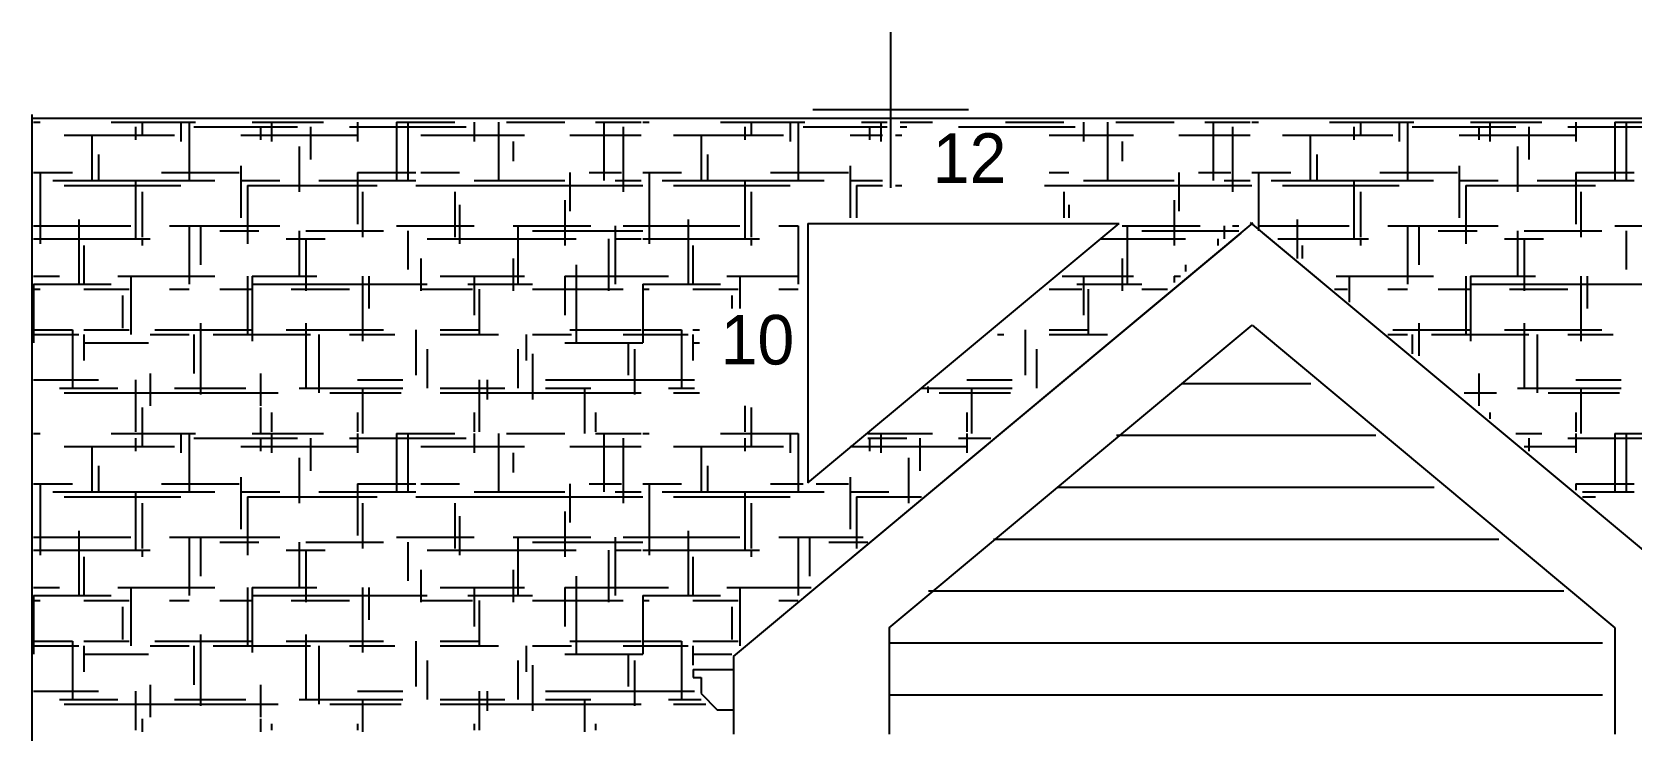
# Model space of a CAD drawing. Extents: x -68 to 403, y -1 to 301.
# Drawn here: x -63.8 to 59.6, y 247.4 to 301.2 of the extents above; entities that cross this region are included whole.
import ezdxf

# ---------------------------------------------------------------- set-up
doc = ezdxf.new("R2010")
doc.units = 0
for name, color, linetype in [('LAYER_1', 1, 'CONTINUOUS'), ('LAYER_12', 12, 'CONTINUOUS'), ('LAYER_15', 15, 'CONTINUOUS'), ('LAYER_2', 2, 'CONTINUOUS'), ('LAYER_4', 4, 'CONTINUOUS')]:
    doc.layers.add(name, color=color, linetype=linetype)

msp = doc.modelspace()

# ---------------------------------------------------------------- linework, layer by layer
at = {"layer": 'LAYER_1'}
for p, q in [((2.5, 301.25), (2.5, 289.25)), ((8.5, 295.25), (-3.5, 295.25))]:
    msp.add_line(p, q, dxfattribs=at)
at = {"layer": 'LAYER_15'}
for p, q in [((-63.63, 294.3), (-63.13, 294.3)), ((-57.63, 294.3), (-51.13, 294.3)), ((-55.76, 293.93), (-55.76, 292.93)), ((-55.26, 294.3), (-55.26, 293.3)), ((-52.26, 294.3), (-52.26, 292.8)), ((-51.63, 294.3), (-51.63, 289.8)), ((-51.26, 293.93), (-43.26, 293.93)), ((-46.76, 294.3), (-41.26, 294.3)), ((-46.13, 293.93), (-46.13, 292.93)), ((-45.26, 294.3), (-45.26, 292.8)), ((-42.26, 293.93), (-42.26, 291.43)), ((-39.26, 293.93), (-30.26, 293.93)), ((-38.63, 294.3), (-38.63, 292.8)), ((-35.63, 294.3), (-31.13, 294.3)), ((-35.63, 294.3), (-35.63, 289.8)), ((-34.76, 294.3), (-34.76, 289.8)), ((-29.63, 294.3), (-29.63, 292.8)), ((-27.76, 294.3), (-27.76, 289.8)), ((-27.13, 294.3), (-22.63, 294.3)), ((-20.26, 294.3), (-16.76, 294.3)), ((-19.63, 294.3), (-19.63, 289.8)), ((-18.13, 293.93), (-18.13, 288.93)), ((-16.63, 294.3), (-16.13, 294.3)), ((-10.63, 294.3), (-4.13, 294.3)), ((-8.76, 293.93), (-8.76, 292.93)), ((-8.26, 294.3), (-8.26, 293.3)), ((-5.26, 294.3), (-5.26, 292.8)), ((-4.63, 294.3), (-4.63, 289.8)), ((-4.26, 293.93), (2.24, 293.93)), ((0.24, 294.3), (2.24, 294.3)), ((0.87, 293.93), (0.87, 292.93)), ((1.74, 294.3), (1.74, 292.8)), ((3.24, 294.3), (5.74, 294.3)), ((3.24, 293.93), (3.74, 293.93)), ((7.74, 293.93), (16.74, 293.93)), ((11.37, 294.3), (15.87, 294.3)), ((17.37, 294.3), (17.37, 292.8)), ((19.24, 294.3), (19.24, 289.8)), ((19.87, 294.3), (24.37, 294.3)), ((26.74, 294.3), (30.24, 294.3)), ((27.37, 294.3), (27.37, 289.8)), ((28.87, 293.93), (28.87, 288.93)), ((30.37, 294.3), (30.87, 294.3)), ((36.37, 294.3), (42.87, 294.3)), ((38.24, 293.93), (38.24, 292.93)), ((38.74, 294.3), (38.74, 293.3)), ((41.74, 294.3), (41.74, 292.8)), ((42.37, 294.3), (42.37, 289.8)), ((42.74, 293.93), (50.74, 293.93)), ((47.24, 294.3), (52.74, 294.3)), ((47.87, 293.93), (47.87, 292.93)), ((48.74, 294.3), (48.74, 292.8)), ((51.74, 293.93), (51.74, 291.43)), ((54.74, 293.93), (63.74, 293.93)), ((55.37, 294.3), (55.37, 292.8)), ((58.37, 294.3), (62.87, 294.3)), ((58.37, 294.3), (58.37, 289.8)), ((59.24, 294.3), (59.24, 289.8)), ((-61.26, 293.3), (-52.76, 293.3)), ((-59.13, 293.3), (-59.13, 289.8)), ((-47.63, 293.3), (-38.63, 293.3)), ((-43.13, 292.43), (-43.13, 288.93)), ((-33.76, 293.3), (-25.76, 293.3)), ((-26.63, 292.8), (-26.63, 291.3)), ((-22.26, 293.3), (-16.76, 293.3)), ((-14.26, 293.3), (-5.76, 293.3)), ((-12.13, 293.3), (-12.13, 289.8)), ((-0.63, 293.3), (1.87, 293.3)), ((2.87, 293.3), (3.37, 293.3)), ((14.74, 293.3), (21.24, 293.3)), ((20.37, 292.8), (20.37, 291.3)), ((24.74, 293.3), (30.24, 293.3)), ((32.74, 293.3), (41.24, 293.3)), ((34.87, 293.3), (34.87, 289.8)), ((46.37, 293.3), (55.37, 293.3)), ((50.87, 292.43), (50.87, 288.93)), ((-58.63, 291.8), (-58.63, 289.8)), ((-11.63, 291.8), (-11.63, 289.8)), ((35.37, 291.8), (35.37, 289.8)), ((-63.63, 290.43), (-60.63, 290.43)), ((-63.13, 290.43), (-63.13, 284.93)), ((-53.76, 290.43), (-47.76, 290.43)), ((-47.63, 290.93), (-47.63, 286.93)), ((-38.63, 290.43), (-34.13, 290.43)), ((-38.63, 290.43), (-38.63, 286.43)), ((-33.76, 290.43), (-30.76, 290.43)), ((-22.26, 290.43), (-22.26, 287.43)), ((-20.76, 290.43), (-18.26, 290.43)), ((-16.63, 290.43), (-13.63, 290.43)), ((-16.13, 290.43), (-16.13, 284.93)), ((-6.76, 290.43), (-0.76, 290.43)), ((-0.63, 290.93), (-0.63, 286.93)), ((14.74, 290.43), (16.24, 290.43)), ((24.74, 290.43), (24.74, 287.43)), ((26.24, 290.43), (28.74, 290.43)), ((30.37, 290.43), (33.37, 290.43)), ((30.87, 290.43), (30.87, 285.93)), ((40.24, 290.43), (46.24, 290.43)), ((46.37, 290.93), (46.37, 286.93)), ((55.37, 290.43), (59.87, 290.43)), ((55.37, 290.43), (55.37, 286.43)), ((-62.13, 289.8), (-49.63, 289.8)), ((-61.26, 289.43), (-52.26, 289.43)), ((-55.76, 289.8), (-55.76, 285.3)), ((-55.26, 288.93), (-55.26, 285.43)), ((-47.63, 289.8), (-44.63, 289.8)), ((-47.13, 289.43), (-37.13, 289.43)), ((-47.13, 289.43), (-47.13, 284.93)), ((-41.63, 289.8), (-34.13, 289.8)), ((-38.26, 288.93), (-38.26, 285.43)), ((-34.13, 289.43), (-16.63, 289.43)), ((-31.13, 288.93), (-31.13, 285.43)), ((-29.63, 289.8), (-22.63, 289.8)), ((-18.76, 289.8), (-16.76, 289.8)), ((-15.13, 289.8), (-2.63, 289.8)), ((-14.26, 289.43), (-5.26, 289.43)), ((-8.76, 289.8), (-8.76, 285.3)), ((-8.26, 288.93), (-8.26, 285.43)), ((-0.63, 289.8), (1.87, 289.8)), ((-0.13, 289.43), (1.87, 289.43)), ((-0.13, 289.43), (-0.13, 286.93)), ((2.87, 289.43), (3.37, 289.43)), ((14.37, 289.43), (30.37, 289.43)), ((15.87, 288.93), (15.87, 286.93)), ((17.37, 289.8), (24.37, 289.8)), ((28.24, 289.8), (30.24, 289.8)), ((31.87, 289.8), (44.37, 289.8)), ((32.74, 289.43), (41.74, 289.43)), ((38.24, 289.8), (38.24, 285.3)), ((38.74, 288.93), (38.74, 285.43)), ((46.37, 289.8), (49.37, 289.8)), ((46.87, 289.43), (56.87, 289.43)), ((46.87, 289.43), (46.87, 284.93)), ((52.37, 289.8), (59.87, 289.8)), ((55.74, 288.93), (55.74, 285.43)), ((-30.76, 287.93), (-30.76, 284.93)), ((-22.63, 288.3), (-22.63, 284.8)), ((16.24, 287.93), (16.24, 286.93)), ((24.37, 288.3), (24.37, 284.8)), ((-63.63, 286.3), (-56.13, 286.3)), ((-60.13, 286.8), (-60.13, 281.8)), ((-53.13, 286.3), (-44.63, 286.3)), ((-51.63, 286.3), (-51.63, 281.8)), ((-50.76, 286.3), (-50.76, 283.3)), ((-35.63, 286.3), (-29.63, 286.3)), ((-26.63, 286.3), (-20.63, 286.3)), ((-26.26, 286.3), (-26.26, 281.8)), ((-18.76, 286.3), (-18.76, 281.8)), ((-18.13, 286.3), (-16.63, 286.3)), ((-16.63, 286.3), (-9.13, 286.3)), ((-13.13, 286.8), (-13.13, 281.8)), ((-6.13, 286.3), (-4.63, 286.3)), ((-4.63, 286.3), (-4.63, 281.8)), ((20.37, 286.3), (26.37, 286.3)), ((20.74, 286.3), (20.74, 281.8)), ((28.24, 286.3), (28.24, 285.3)), ((28.87, 286.3), (29.37, 286.3)), ((30.87, 286.3), (37.87, 286.3)), ((33.87, 286.8), (33.87, 283.8)), ((40.87, 286.3), (49.37, 286.3)), ((42.37, 286.3), (42.37, 281.8)), ((43.24, 286.3), (43.24, 283.3)), ((58.37, 286.3), (64.37, 286.3)), ((-63.63, 285.3), (-54.63, 285.3)), ((-55.26, 285.3), (-55.26, 284.8)), ((-49.26, 285.93), (-46.26, 285.93)), ((-44.13, 285.3), (-41.13, 285.3)), ((-43.13, 285.93), (-43.13, 282.43)), ((-42.63, 285.93), (-36.63, 285.93)), ((-42.63, 285.3), (-42.63, 281.3)), ((-34.76, 285.93), (-34.76, 282.93)), ((-33.26, 285.3), (-21.76, 285.3)), ((-25.13, 285.93), (-16.63, 285.93)), ((-19.26, 285.3), (-19.26, 281.3)), ((-18.76, 285.3), (-16.76, 285.3)), ((-16.63, 285.3), (-7.63, 285.3)), ((-8.26, 285.3), (-8.26, 284.8)), ((18.74, 285.3), (25.24, 285.3)), ((21.87, 285.93), (29.37, 285.93)), ((27.74, 285.3), (27.74, 284.8)), ((32.37, 285.3), (39.37, 285.3)), ((38.74, 285.3), (38.74, 284.8)), ((44.74, 285.93), (47.74, 285.93)), ((49.87, 285.3), (52.87, 285.3)), ((50.87, 285.93), (50.87, 282.43)), ((51.37, 285.93), (57.37, 285.93)), ((51.37, 285.3), (51.37, 281.3)), ((59.24, 285.93), (59.24, 282.93)), ((-59.76, 284.8), (-59.76, 281.8)), ((-33.76, 283.8), (-33.76, 281.3)), ((-26.63, 283.8), (-26.63, 281.3)), ((-12.76, 284.8), (-12.76, 281.8)), ((20.37, 283.8), (20.37, 281.3)), ((34.24, 284.8), (34.24, 283.8)), ((-21.76, 283.3), (-21.76, 277.3)), ((25.24, 283.3), (25.24, 282.8)), ((-63.63, 282.43), (-61.63, 282.43)), ((-63.63, 281.8), (-57.63, 281.8)), ((-63.63, 281.8), (-63.63, 277.3)), ((-63.63, 281.43), (-63.13, 281.43)), ((-59.76, 281.43), (-56.26, 281.43)), ((-57.13, 282.43), (-49.63, 282.43)), ((-56.13, 282.43), (-56.13, 277.93)), ((-53.13, 281.43), (-51.63, 281.43)), ((-49.26, 281.43), (-46.76, 281.43)), ((-47.13, 282.43), (-47.13, 277.93)), ((-46.76, 282.43), (-41.76, 282.43)), ((-46.76, 282.43), (-46.76, 277.43)), ((-46.76, 281.8), (-33.26, 281.8)), ((-43.76, 281.43), (-39.26, 281.43)), ((-38.26, 282.43), (-38.26, 277.43)), ((-37.76, 282.43), (-37.76, 279.93)), ((-33.76, 281.43), (-29.76, 281.43)), ((-32.26, 282.43), (-25.76, 282.43)), ((-30.13, 281.8), (-25.13, 281.8)), ((-29.63, 282.43), (-29.63, 279.43)), ((-29.26, 281.43), (-29.26, 277.93)), ((-25.13, 281.43), (-18.13, 281.43)), ((-22.63, 282.43), (-16.63, 282.43)), ((-22.63, 282.43), (-22.63, 279.43)), ((-16.63, 282.43), (-14.63, 282.43)), ((-16.63, 281.8), (-10.63, 281.8)), ((-16.63, 281.8), (-16.63, 277.3)), ((-16.63, 281.43), (-16.13, 281.43)), ((-12.76, 281.43), (-9.26, 281.43)), ((-10.13, 282.43), (-4.63, 282.43)), ((-9.13, 282.43), (-9.13, 279.93)), ((-6.13, 281.43), (-4.63, 281.43)), ((14.74, 281.43), (17.24, 281.43)), ((15.74, 282.43), (21.24, 282.43)), ((16.87, 281.8), (21.87, 281.8)), ((17.37, 282.43), (17.37, 279.43)), ((17.74, 281.43), (17.74, 277.93)), ((21.87, 281.43), (23.87, 281.43)), ((24.37, 282.43), (24.87, 282.43)), ((24.37, 282.43), (24.37, 281.93)), ((36.74, 281.43), (37.74, 281.43)), ((36.87, 282.43), (44.37, 282.43)), ((37.87, 282.43), (37.87, 280.43)), ((40.87, 281.43), (42.37, 281.43)), ((44.74, 281.43), (47.24, 281.43)), ((46.87, 282.43), (46.87, 277.93)), ((47.24, 282.43), (52.24, 282.43)), ((47.24, 282.43), (47.24, 277.43)), ((47.24, 281.8), (60.74, 281.8)), ((50.24, 281.43), (54.74, 281.43)), ((55.74, 282.43), (55.74, 277.43)), ((56.24, 282.43), (56.24, 279.93)), ((-56.76, 280.93), (-56.76, 278.43)), ((-9.76, 280.93), (-9.76, 279.93)), ((-63.63, 278.3), (-60.63, 278.3)), ((-63.63, 277.93), (-60.13, 277.93)), ((-60.63, 278.3), (-60.63, 273.8)), ((-59.76, 278.3), (-56.26, 278.3)), ((-59.76, 277.93), (-59.76, 275.93)), ((-54.63, 277.93), (-51.63, 277.93)), ((-54.26, 278.3), (-46.76, 278.3)), ((-51.26, 277.93), (-51.26, 274.93)), ((-50.76, 278.8), (-50.76, 273.3)), ((-49.76, 277.93), (-42.26, 277.93)), ((-44.13, 278.3), (-36.63, 278.3)), ((-42.63, 278.8), (-42.63, 273.8)), ((-41.63, 277.93), (-41.63, 273.43)), ((-39.26, 277.93), (-35.76, 277.93)), ((-34.13, 278.3), (-34.13, 274.8)), ((-32.26, 278.3), (-29.26, 278.3)), ((-32.26, 277.93), (-27.76, 277.93)), ((-25.63, 277.93), (-25.63, 275.93)), ((-25.13, 277.93), (-22.13, 277.93)), ((-22.26, 278.3), (-16.76, 278.3)), ((-18.13, 277.93), (-16.63, 277.93)), ((-16.63, 278.3), (-13.63, 278.3)), ((-16.63, 277.93), (-13.13, 277.93)), ((-13.63, 278.3), (-13.63, 273.8)), ((-12.76, 278.3), (-12.26, 278.3)), ((-12.76, 277.93), (-12.76, 275.93)), ((10.74, 277.93), (11.24, 277.93)), ((12.87, 278.3), (12.87, 274.8)), ((14.74, 278.3), (17.74, 278.3)), ((14.74, 277.93), (19.24, 277.93)), ((40.87, 277.93), (42.37, 277.93)), ((41.24, 278.3), (47.24, 278.3)), ((42.74, 277.93), (42.74, 276.43)), ((43.24, 278.8), (43.24, 276.3)), ((44.24, 277.93), (51.74, 277.93)), ((49.87, 278.3), (57.37, 278.3)), ((51.37, 278.8), (51.37, 273.8)), ((52.37, 277.93), (52.37, 273.43)), ((54.74, 277.93), (58.24, 277.93)), ((-59.76, 277.3), (-54.76, 277.3)), ((-33.26, 276.8), (-33.26, 273.8)), ((-26.26, 276.8), (-26.26, 273.8)), ((-25.13, 276.43), (-25.13, 272.93)), ((-22.63, 277.3), (-16.63, 277.3)), ((-17.76, 277.3), (-17.76, 274.8)), ((-17.26, 276.8), (-17.26, 273.3)), ((-12.76, 277.3), (-12.26, 277.3)), ((13.74, 276.8), (13.74, 273.8)), ((-63.63, 274.43), (-58.63, 274.43)), ((-55.76, 274.43), (-55.76, 270.43)), ((-54.63, 274.93), (-54.63, 272.43)), ((-46.13, 274.93), (-46.13, 272.43)), ((-38.63, 274.43), (-35.13, 274.43)), ((-29.26, 274.43), (-29.26, 270.43)), ((-28.63, 274.43), (-28.63, 272.93)), ((-24.13, 274.43), (-16.63, 274.43)), ((-16.63, 274.43), (-12.63, 274.43)), ((5.37, 273.93), (5.37, 273.43)), ((8.37, 274.43), (11.87, 274.43)), ((24.93, 274.16), (25.43, 274.16)), ((25.43, 274.16), (34.93, 274.16)), ((47.87, 274.93), (47.87, 272.43)), ((55.37, 274.43), (58.87, 274.43)), ((-61.63, 273.8), (-57.13, 273.8)), ((-61.26, 273.43), (-44.76, 273.43)), ((-52.76, 273.8), (-47.26, 273.8)), ((-43.13, 273.8), (-35.13, 273.8)), ((-40.76, 273.43), (-35.26, 273.43)), ((-38.26, 273.8), (-38.26, 270.3)), ((-32.26, 273.8), (-27.26, 273.8)), ((-32.26, 273.43), (-16.76, 273.43)), ((-24.13, 273.8), (-20.63, 273.8)), ((-21.13, 273.8), (-21.13, 270.3)), ((-14.63, 273.8), (-12.63, 273.8)), ((-14.26, 273.43), (-12.26, 273.43)), ((4.87, 273.8), (11.87, 273.8)), ((6.24, 273.43), (11.74, 273.43)), ((8.74, 273.8), (8.74, 270.3)), ((46.74, 273.43), (49.24, 273.43)), ((50.87, 273.8), (58.87, 273.8)), ((53.24, 273.43), (58.74, 273.43)), ((55.74, 273.8), (55.74, 270.3)), ((-55.26, 272.3), (-55.26, 270.3)), ((-46.13, 272.3), (-46.13, 270.3)), ((-45.26, 271.93), (-45.26, 270.43)), ((-38.63, 271.93), (-38.63, 270.43)), ((-29.63, 271.93), (-29.63, 270.43)), ((-20.26, 271.93), (-20.26, 270.43)), ((-8.76, 272.43), (-8.76, 270.43)), ((-8.26, 272.3), (-8.26, 270.3)), ((8.37, 271.93), (8.37, 270.43)), ((48.74, 271.93), (48.74, 271.43)), ((55.37, 271.93), (55.37, 270.43)), ((-63.63, 270.3), (-63.13, 270.3)), ((-57.63, 270.3), (-51.13, 270.3)), ((-55.26, 270.3), (-55.26, 269.3)), ((-52.26, 270.3), (-52.26, 268.8)), ((-51.63, 270.3), (-51.63, 265.8)), ((-46.76, 270.3), (-41.26, 270.3)), ((-45.26, 270.3), (-45.26, 268.8)), ((-38.63, 270.3), (-38.63, 268.8)), ((-35.63, 270.3), (-31.13, 270.3)), ((-35.63, 270.3), (-35.63, 265.8)), ((-34.76, 270.3), (-34.76, 265.8)), ((-29.63, 270.3), (-29.63, 268.8)), ((-27.76, 270.3), (-27.76, 265.8)), ((-27.13, 270.3), (-22.63, 270.3)), ((-20.26, 270.3), (-16.76, 270.3)), ((-19.63, 270.3), (-19.63, 265.8)), ((-16.63, 270.3), (-16.13, 270.3)), ((-10.63, 270.3), (-4.63, 270.3)), ((-8.26, 270.3), (-8.26, 269.3)), ((-5.26, 270.3), (-5.26, 268.8)), ((-4.63, 270.3), (-4.63, 265.8)), ((0.74, 270.3), (5.74, 270.3)), ((1.74, 270.3), (1.74, 268.8)), ((8.37, 270.3), (8.37, 268.8)), ((50.74, 270.3), (52.74, 270.3)), ((55.37, 270.3), (55.37, 268.8)), ((58.37, 270.3), (62.87, 270.3)), ((58.37, 270.3), (58.37, 265.8)), ((59.24, 270.3), (59.24, 265.8)), ((-61.26, 269.3), (-52.76, 269.3)), ((-59.13, 269.3), (-59.13, 265.8)), ((-55.76, 269.93), (-55.76, 268.93)), ((-51.26, 269.93), (-43.26, 269.93)), ((-47.63, 269.3), (-38.63, 269.3)), ((-46.13, 269.93), (-46.13, 268.93)), ((-42.26, 269.93), (-42.26, 267.43)), ((-39.26, 269.93), (-30.26, 269.93)), ((-33.76, 269.3), (-25.76, 269.3)), ((-22.26, 269.3), (-16.76, 269.3)), ((-18.13, 269.93), (-18.13, 264.93)), ((-14.26, 269.3), (-5.76, 269.3)), ((-12.13, 269.3), (-12.13, 265.8)), ((-8.76, 269.93), (-8.76, 268.93)), ((-0.63, 269.3), (8.37, 269.3)), ((0.74, 269.93), (3.74, 269.93)), ((0.87, 269.93), (0.87, 268.93)), ((4.74, 269.93), (4.74, 267.43)), ((7.74, 269.93), (10.24, 269.93)), ((19.93, 270.16), (25.43, 270.16)), ((25.43, 270.16), (39.93, 270.16)), ((51.37, 269.3), (55.37, 269.3)), ((51.74, 269.93), (51.74, 268.93)), ((54.74, 269.93), (63.74, 269.93)), ((-58.63, 267.8), (-58.63, 265.8)), ((-43.13, 268.43), (-43.13, 264.93)), ((-26.63, 268.8), (-26.63, 267.3)), ((-11.63, 267.8), (-11.63, 265.8)), ((3.87, 268.43), (3.87, 264.93)), ((-47.63, 266.93), (-47.63, 262.93)), ((-0.63, 266.93), (-0.63, 262.93)), ((-63.63, 266.43), (-60.63, 266.43)), ((-63.13, 266.43), (-63.13, 260.93)), ((-62.13, 265.8), (-49.63, 265.8)), ((-61.26, 265.43), (-52.26, 265.43)), ((-55.76, 265.8), (-55.76, 261.3)), ((-53.76, 266.43), (-47.76, 266.43)), ((-47.63, 265.8), (-44.63, 265.8)), ((-47.13, 265.43), (-37.13, 265.43)), ((-47.13, 265.43), (-47.13, 260.93)), ((-41.63, 265.8), (-34.13, 265.8)), ((-38.63, 266.43), (-34.13, 266.43)), ((-38.63, 266.43), (-38.63, 262.43)), ((-34.13, 265.43), (-16.63, 265.43)), ((-33.76, 266.43), (-30.76, 266.43)), ((-29.63, 265.8), (-22.63, 265.8)), ((-22.26, 266.43), (-22.26, 263.43)), ((-20.76, 266.43), (-18.26, 266.43)), ((-18.76, 265.8), (-16.76, 265.8)), ((-16.63, 266.43), (-13.63, 266.43)), ((-16.13, 266.43), (-16.13, 260.93)), ((-15.13, 265.8), (-2.63, 265.8)), ((-14.26, 265.43), (-5.26, 265.43)), ((-8.76, 265.8), (-8.76, 261.3)), ((-6.76, 266.43), (-4.26, 266.43)), ((-3.26, 266.43), (-0.76, 266.43)), ((-0.63, 265.8), (2.37, 265.8)), ((-0.13, 265.43), (4.87, 265.43)), ((-0.13, 265.43), (-0.13, 261.43)), ((15.43, 266.16), (25.43, 266.16)), ((25.43, 266.16), (44.43, 266.16)), ((55.37, 266.43), (59.87, 266.43)), ((55.37, 266.43), (55.37, 265.93)), ((55.87, 265.8), (59.87, 265.8)), ((55.87, 265.43), (56.87, 265.43)), ((-55.26, 264.93), (-55.26, 261.43)), ((-38.26, 264.93), (-38.26, 261.43)), ((-31.13, 264.93), (-31.13, 261.43)), ((-22.63, 264.3), (-22.63, 260.8)), ((-8.26, 264.93), (-8.26, 261.43)), ((-60.13, 262.8), (-60.13, 257.8)), ((-30.76, 263.93), (-30.76, 260.93)), ((-13.13, 262.8), (-13.13, 257.8)), ((-63.63, 262.3), (-56.13, 262.3)), ((-53.13, 262.3), (-44.63, 262.3)), ((-51.63, 262.3), (-51.63, 257.8)), ((-50.76, 262.3), (-50.76, 259.3)), ((-49.26, 261.93), (-46.26, 261.93)), ((-43.13, 261.93), (-43.13, 258.43)), ((-42.63, 261.93), (-36.63, 261.93)), ((-35.63, 262.3), (-29.63, 262.3)), ((-34.76, 261.93), (-34.76, 258.93)), ((-26.63, 262.3), (-20.63, 262.3)), ((-26.26, 262.3), (-26.26, 257.8)), ((-25.13, 261.93), (-16.63, 261.93)), ((-18.76, 262.3), (-18.76, 257.8)), ((-18.13, 262.3), (-16.63, 262.3)), ((-16.63, 262.3), (-9.13, 262.3)), ((-6.13, 262.3), (0.37, 262.3)), ((-4.63, 262.3), (-4.63, 257.8)), ((-3.76, 262.3), (-3.76, 259.3)), ((-2.26, 261.93), (0.74, 261.93)), ((10.43, 262.16), (25.43, 262.16)), ((25.43, 262.16), (49.43, 262.16)), ((-63.63, 261.3), (-54.63, 261.3)), ((-59.76, 260.8), (-59.76, 257.8)), ((-55.26, 261.3), (-55.26, 260.8)), ((-44.13, 261.3), (-41.13, 261.3)), ((-42.63, 261.3), (-42.63, 257.3)), ((-33.26, 261.3), (-21.76, 261.3)), ((-19.26, 261.3), (-19.26, 257.3)), ((-18.76, 261.3), (-16.76, 261.3)), ((-16.63, 261.3), (-7.63, 261.3)), ((-12.76, 260.8), (-12.76, 257.8)), ((-8.26, 261.3), (-8.26, 260.8)), ((-33.76, 259.8), (-33.76, 257.3)), ((-26.63, 259.8), (-26.63, 257.3)), ((-21.76, 259.3), (-21.76, 253.3)), ((-63.63, 258.43), (-61.63, 258.43)), ((-57.13, 258.43), (-49.63, 258.43)), ((-56.13, 258.43), (-56.13, 253.93)), ((-47.13, 258.43), (-47.13, 253.93)), ((-46.76, 258.43), (-41.76, 258.43)), ((-46.76, 258.43), (-46.76, 253.43)), ((-38.26, 258.43), (-38.26, 253.43)), ((-37.76, 258.43), (-37.76, 255.93)), ((-32.26, 258.43), (-25.76, 258.43)), ((-29.63, 258.43), (-29.63, 255.43)), ((-22.63, 258.43), (-16.63, 258.43)), ((-22.63, 258.43), (-22.63, 255.43)), ((-16.63, 258.43), (-14.63, 258.43)), ((-10.13, 258.43), (-3.63, 258.43)), ((-9.13, 258.43), (-9.13, 253.93)), ((5.43, 258.16), (25.43, 258.16)), ((25.43, 258.16), (49.43, 258.16)), ((49.43, 258.16), (54.43, 258.16)), ((-63.63, 257.8), (-57.63, 257.8)), ((-63.63, 257.8), (-63.63, 253.3)), ((-63.63, 257.43), (-63.13, 257.43)), ((-59.76, 257.43), (-56.26, 257.43)), ((-56.76, 256.93), (-56.76, 254.43)), ((-53.13, 257.43), (-51.63, 257.43)), ((-49.26, 257.43), (-46.76, 257.43)), ((-46.76, 257.8), (-33.26, 257.8)), ((-43.76, 257.43), (-39.26, 257.43)), ((-33.76, 257.43), (-29.76, 257.43)), ((-30.13, 257.8), (-25.13, 257.8)), ((-29.26, 257.43), (-29.26, 253.93)), ((-25.13, 257.43), (-18.13, 257.43)), ((-16.63, 257.8), (-10.63, 257.8)), ((-16.63, 257.8), (-16.63, 253.3)), ((-16.63, 257.43), (-16.13, 257.43)), ((-12.76, 257.43), (-9.26, 257.43)), ((-9.76, 256.93), (-9.76, 254.43)), ((-6.13, 257.43), (-4.63, 257.43)), ((-63.63, 254.3), (-60.63, 254.3)), ((-60.63, 254.3), (-60.63, 249.8)), ((-59.76, 254.3), (-56.26, 254.3)), ((-54.26, 254.3), (-46.76, 254.3)), ((-50.76, 254.8), (-50.76, 249.3)), ((-44.13, 254.3), (-36.63, 254.3)), ((-42.63, 254.8), (-42.63, 249.8)), ((-34.13, 254.3), (-34.13, 250.8)), ((-32.26, 254.3), (-29.26, 254.3)), ((-22.26, 254.3), (-16.76, 254.3)), ((-16.63, 254.3), (-13.63, 254.3)), ((-13.63, 254.3), (-13.63, 249.8)), ((-12.76, 254.3), (-9.26, 254.3)), ((2.43, 254.16), (25.43, 254.16)), ((2.43, 254.16), (25.43, 254.16)), ((25.43, 254.16), (49.43, 254.16)), ((25.43, 254.16), (49.43, 254.16)), ((49.43, 254.16), (57.43, 254.16)), ((49.43, 254.16), (57.43, 254.16)), ((-63.63, 253.93), (-60.13, 253.93)), ((-59.76, 253.93), (-59.76, 251.93)), ((-59.76, 253.3), (-54.76, 253.3)), ((-54.63, 253.93), (-51.63, 253.93)), ((-51.26, 253.93), (-51.26, 250.93)), ((-49.76, 253.93), (-42.26, 253.93)), ((-41.63, 253.93), (-41.63, 249.43)), ((-39.26, 253.93), (-35.76, 253.93)), ((-32.26, 253.93), (-27.76, 253.93)), ((-25.63, 253.93), (-25.63, 251.93)), ((-25.13, 253.93), (-22.13, 253.93)), ((-22.63, 253.3), (-16.63, 253.3)), ((-18.13, 253.93), (-16.63, 253.93)), ((-17.76, 253.3), (-17.76, 250.8)), ((-16.63, 253.93), (-13.13, 253.93)), ((-12.76, 253.93), (-12.76, 252.43)), ((-12.76, 253.3), (-9.76, 253.3)), ((-33.26, 252.8), (-33.26, 249.8)), ((-26.26, 252.8), (-26.26, 249.8)), ((-25.13, 252.43), (-25.13, 248.93)), ((-17.26, 252.8), (-17.26, 249.3)), ((-54.63, 250.93), (-54.63, 248.43)), ((-46.13, 250.93), (-46.13, 248.43)), ((-63.63, 250.43), (-58.63, 250.43)), ((-61.63, 249.8), (-57.13, 249.8)), ((-61.26, 249.43), (-44.76, 249.43)), ((-55.76, 250.43), (-55.76, 247.43)), ((-52.76, 249.8), (-47.26, 249.8)), ((-43.13, 249.8), (-35.13, 249.8)), ((-40.76, 249.43), (-35.26, 249.43)), ((-38.63, 250.43), (-35.13, 250.43)), ((-38.26, 249.8), (-38.26, 247.3)), ((-32.26, 249.8), (-27.26, 249.8)), ((-32.26, 249.43), (-16.76, 249.43)), ((-29.26, 250.43), (-29.26, 247.43)), ((-28.63, 250.43), (-28.63, 248.93)), ((-24.13, 250.43), (-16.63, 250.43)), ((-24.13, 249.8), (-20.63, 249.8)), ((-21.13, 249.8), (-21.13, 247.3)), ((-16.63, 250.43), (-12.63, 250.43)), ((-14.63, 249.8), (-12.13, 249.8)), ((-14.26, 249.43), (-11.76, 249.43)), ((2.43, 250.16), (25.43, 250.16)), ((25.43, 250.16), (49.43, 250.16)), ((49.43, 250.16), (57.43, 250.16)), ((-55.26, 248.3), (-55.26, 247.3)), ((-46.13, 248.3), (-46.13, 247.3)), ((-45.26, 247.93), (-45.26, 247.43)), ((-38.63, 247.93), (-38.63, 247.43)), ((-29.63, 247.93), (-29.63, 247.43)), ((-20.26, 247.93), (-20.26, 247.43))]:
    msp.add_line(p, q, dxfattribs=at)
at = {"layer": 'LAYER_2'}
for p, q in [((-63.75, 294.88), (-63.75, 154.12)), ((-63.75, 294.62), (402.5, 294.62)), ((-63.75, 294.62), (-63.75, 158)), ((-9.62, 253.12), (30.47, 286.54)), ((-3.88, 286.5), (20.12, 286.5)), ((-3.88, 286.5), (-3.88, 266.5)), ((-3.88, 266.5), (20.12, 286.5)), ((30.25, 286.56), (70.38, 253.12)), ((-9.62, 253.12), (29.53, 285.75)), ((31.22, 285.75), (70.38, 253.12)), ((2.38, 255.31), (30.38, 278.65)), ((30.38, 278.65), (58.38, 255.31)), ((2.38, 255.31), (2.38, 247.12)), ((58.38, 255.31), (58.38, 247.12)), ((-9.62, 253.12), (-9.62, 247.12)), ((-12.75, 252.12), (-12.75, 251.5)), ((-12.75, 252.12), (-9.62, 252.12)), ((-12.75, 251.5), (-12.12, 251.5)), ((-12.12, 251.5), (-12.12, 250.25)), ((-12.12, 250.25), (-10.88, 249)), ((-10.88, 249), (-9.62, 249))]:
    msp.add_line(p, q, dxfattribs=at)

# ---------------------------------------------------------------- texts
at = {"layer": 'LAYER_12'}
msp.add_text('12', height=3.82, dxfattribs=at).set_placement((5.75, 289.62))
at = {"layer": 'LAYER_4'}
msp.add_text('10', height=3.82, dxfattribs=at).set_placement((-10.62, 275.62))

doc.saveas('drawing.dxf')
